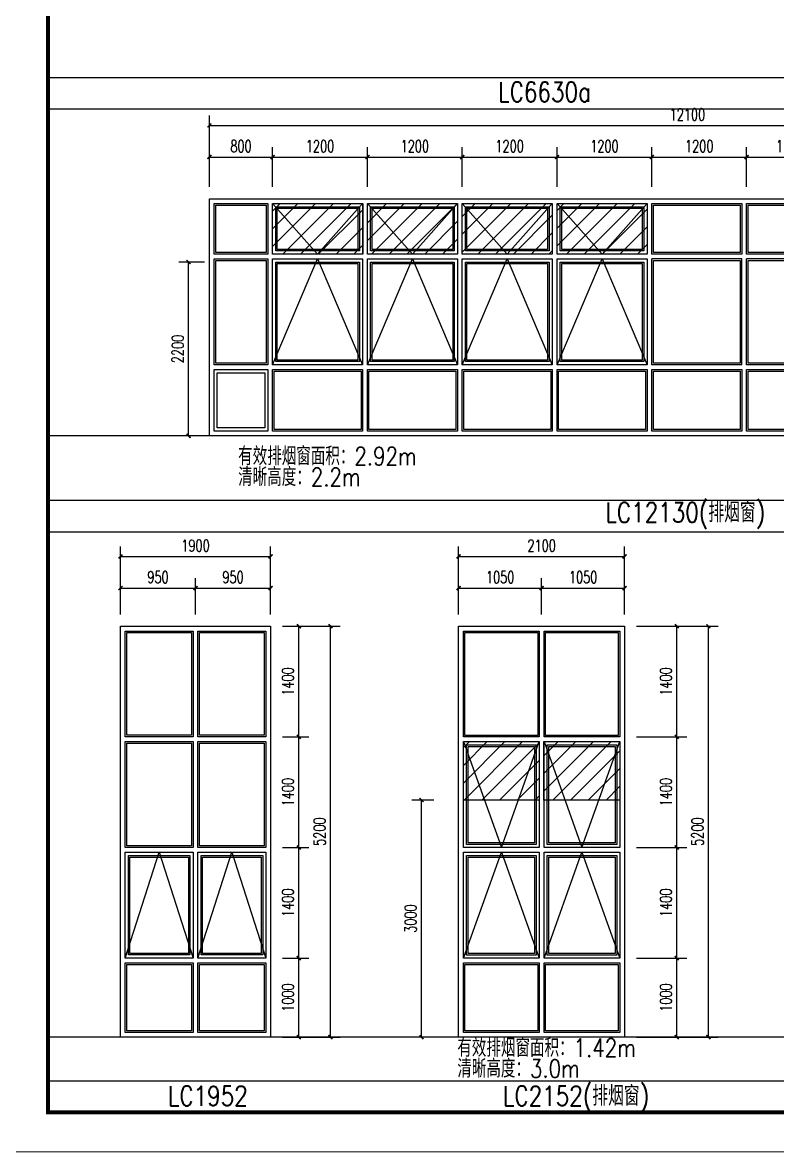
# Model space of a CAD drawing. Extents: x 1738711 to 2346805, y 1189731 to 2516152.
# Drawn here: x 1940811 to 1950365, y 1283464 to 1297762 of the extents above; entities that cross this region are included whole.
import ezdxf
from ezdxf.enums import TextEntityAlignment as Align

# ---------------------------------------------------------------- set-up
doc = ezdxf.new("R2010")
doc.units = 0
doc.header["$LTSCALE"] = 1000
doc.header["$MEASUREMENT"] = 0
doc.linetypes.add('复件 140224通州运河二期售楼部条件图_t3$0$X-ME SHAFT SH$0$X-B2$0$WATER_LINE', pattern=[0])
for name, color, linetype in [('DOTE', 1, 'Continuous'), ('PUB_DIM', 3, 'Continuous'), ('PUB_TEXT', 7, 'Continuous'), ('TK', 4, 'Continuous'), ('WINDOW', 144, 'Continuous'), ('看线', 8, 'Continuous')]:
    doc.layers.add(name, color=color, linetype=linetype)
doc.styles.add('_TCH_DIM_T3', font='SIMPLEX', dxfattribs={"width": 0.705882, "bigfont": 'GBCBIG'})
doc.styles.add('HZ', font='rs', dxfattribs={"bigfont": 'hztxt'})
doc.styles.add('宋体', font='SIMSUN.TTF', dxfattribs={"width": 0.75})
doc.dimstyles.new('_TCH_ARCH&&50', dxfattribs={"dimtxt": 148.75, "dimasz": 50, "dimexe": 125, "dimexo": 150, "dimgap": 63.125, "dimtad": 1, "dimdec": 0, "dimzin": 0, "dimdsep": 46, "dimtxsty": '_TCH_DIM_T3', "dimblk": 'ARCHTICK', "dimcen": 0.09, "dimclrt": 7, "dimazin": 2, "dimtfac": 1, "dimtdec": 0, "dimtix": 1, "dimtmove": 2, "dimatfit": 3, "dimfxl": 50, "dimtolj": 1, "dimtzin": 0, "dimarcsym": 0})
pattern_1 = [(45, (0, 0), (-112.253202, 112.253202), [])]

# ---------------------------------------------------------------- blocks, each defined once
blk = doc.blocks.new('jhrteashjrethareh')
at = {"layer": '看线'}
h = blk.add_hatch(dxfattribs=at)
h.set_pattern_fill('ANSI32', color=256, scale=50, angle=135, style=0)
h.set_pattern_definition([(180, (0, 0), (-1e-14, -238.125), []), (180, (-79.38, 79.38), (-1e-14, -238.125), [])])
h.paths.add_polyline_path([(1953852, 1279053), (1952712, 1279053), (1952712, 1279693), (1953852, 1279693)])
at = {"layer": 'WINDOW', "linetype": '复件 140224通州运河二期售楼部条件图_t3$0$X-ME SHAFT SH$0$X-B2$0$WATER_LINE'}
for p, q in [((1947412, 1277653), (1947412, 1278993)), ((1948552, 1278993), (1947412, 1278993)), ((1948552, 1277653), (1948552, 1278993)), ((1949652, 1278993), (1948612, 1278993)), ((1948612, 1277653), (1948612, 1278993)), ((1949652, 1278993), (1949652, 1277653)), ((1951152, 1278993), (1949712, 1278993)), ((1949712, 1278993), (1949712, 1277653)), ((1951152, 1278993), (1951152, 1277653)), ((1952652, 1278993), (1951212, 1278993)), ((1951212, 1278993), (1951212, 1277653)), ((1952652, 1278993), (1952652, 1277653)), ((1948552, 1277653), (1947412, 1277653)), ((1949652, 1277653), (1948612, 1277653)), ((1951152, 1277653), (1949712, 1277653)), ((1952652, 1277653), (1951212, 1277653))]:
    blk.add_line(p, q, dxfattribs=at)
at = {"layer": 'WINDOW', "color": 4, "linetype": '复件 140224通州运河二期售楼部条件图_t3$0$X-ME SHAFT SH$0$X-B2$0$WATER_LINE'}
blk.add_lwpolyline([(1953912, 1276753), (1941812, 1276753), (1941812, 1279753), (1953912, 1279753)], close=True, dxfattribs=at)
at = {"layer": 'WINDOW', "linetype": '复件 140224通州运河二期售楼部条件图_t3$0$X-ME SHAFT SH$0$X-B2$0$WATER_LINE'}
for points in [[(1941872, 1279053), (1941872, 1279693), (1942552, 1279693), (1942552, 1279053), (1941872, 1279053)], [(1942612, 1279053), (1942612, 1279693), (1943752, 1279693), (1943752, 1279053), (1942612, 1279053)], [(1943812, 1279053), (1943812, 1279693), (1944952, 1279693), (1944952, 1279053), (1943812, 1279053)], [(1945012, 1279053), (1945012, 1279693), (1946152, 1279693), (1946152, 1279053), (1945012, 1279053)], [(1946212, 1279053), (1946212, 1279693), (1947352, 1279693), (1947352, 1279053), (1946212, 1279053)], [(1948552, 1279693), (1948552, 1279053), (1947412, 1279053), (1947412, 1279693), (1948552, 1279693)], [(1949652, 1279693), (1949652, 1279053), (1948612, 1279053), (1948612, 1279693), (1949652, 1279693)], [(1951152, 1279693), (1951152, 1279053), (1949712, 1279053), (1949712, 1279693), (1951152, 1279693)], [(1952652, 1279693), (1952652, 1279053), (1951212, 1279053), (1951212, 1279693), (1952652, 1279693)], [(1953852, 1279053), (1952712, 1279053), (1952712, 1279693), (1953852, 1279693), (1953852, 1279053)], [(1941872, 1277653), (1941872, 1278993), (1942552, 1278993), (1942552, 1277653), (1941872, 1277653)], [(1942612, 1277653), (1942612, 1278993), (1943752, 1278993), (1943752, 1277653), (1942612, 1277653)], [(1943812, 1277653), (1943812, 1278993), (1944952, 1278993), (1944952, 1277653), (1943812, 1277653)], [(1945012, 1277653), (1945012, 1278993), (1946152, 1278993), (1946152, 1277653), (1945012, 1277653)], [(1946212, 1277653), (1946212, 1278993), (1947352, 1278993), (1947352, 1277653), (1946212, 1277653)], [(1953852, 1278993), (1953852, 1277653), (1952712, 1277653), (1952712, 1278993), (1953852, 1278993)], [(1942552, 1276813), (1941872, 1276813), (1941872, 1277593), (1942552, 1277593), (1942552, 1276813)], [(1943752, 1276813), (1942612, 1276813), (1942612, 1277593), (1943752, 1277593), (1943752, 1276813)], [(1944952, 1276813), (1943812, 1276813), (1943812, 1277593), (1944952, 1277593), (1944952, 1276813)], [(1946152, 1276813), (1945012, 1276813), (1945012, 1277593), (1946152, 1277593), (1946152, 1276813)], [(1947352, 1276813), (1946212, 1276813), (1946212, 1277593), (1947352, 1277593), (1947352, 1276813)], [(1948552, 1276813), (1947412, 1276813), (1947412, 1277593), (1948552, 1277593), (1948552, 1276813)], [(1949652, 1276813), (1948612, 1276813), (1948612, 1277593), (1949652, 1277593), (1949652, 1276813)], [(1951152, 1276813), (1949712, 1276813), (1949712, 1277593), (1951152, 1277593), (1951152, 1276813)], [(1952652, 1276813), (1951212, 1276813), (1951212, 1277593), (1952652, 1277593), (1952652, 1276813)], [(1952712, 1277593), (1953852, 1277593), (1953852, 1276813), (1952712, 1276813), (1952712, 1277593)]]:
    blk.add_lwpolyline(points, dxfattribs=at)
for points in [[(1941892, 1279073), (1941892, 1279673), (1942532, 1279673), (1942532, 1279073)], [(1942652, 1279093), (1942652, 1279653), (1943712, 1279653), (1943712, 1279093)], [(1942672, 1279113), (1942672, 1279633), (1943692, 1279633), (1943692, 1279113)], [(1943852, 1279093), (1943852, 1279653), (1944912, 1279653), (1944912, 1279093)], [(1943872, 1279113), (1943872, 1279633), (1944892, 1279633), (1944892, 1279113)], [(1945052, 1279093), (1945052, 1279653), (1946112, 1279653), (1946112, 1279093)], [(1945072, 1279113), (1945072, 1279633), (1946092, 1279633), (1946092, 1279113)], [(1946252, 1279093), (1946252, 1279653), (1947312, 1279653), (1947312, 1279093)], [(1946272, 1279113), (1946272, 1279633), (1947292, 1279633), (1947292, 1279113)], [(1947432, 1279673), (1948532, 1279673), (1948532, 1279073), (1947432, 1279073)], [(1949632, 1279673), (1949632, 1279073), (1948632, 1279073), (1948632, 1279673)], [(1951132, 1279673), (1951132, 1279073), (1949732, 1279073), (1949732, 1279673)], [(1952632, 1279673), (1952632, 1279073), (1951232, 1279073), (1951232, 1279673)], [(1941892, 1277673), (1941892, 1278973), (1942532, 1278973), (1942532, 1277673)], [(1942652, 1277693), (1942652, 1278953), (1943712, 1278953), (1943712, 1277693)], [(1942672, 1277713), (1942672, 1278933), (1943692, 1278933), (1943692, 1277713)], [(1943852, 1277693), (1943852, 1278953), (1944912, 1278953), (1944912, 1277693)], [(1943872, 1277713), (1943872, 1278933), (1944892, 1278933), (1944892, 1277713)], [(1945052, 1277693), (1945052, 1278953), (1946112, 1278953), (1946112, 1277693)], [(1945072, 1277713), (1945072, 1278933), (1946092, 1278933), (1946092, 1277713)], [(1946252, 1277693), (1946252, 1278953), (1947312, 1278953), (1947312, 1277693)], [(1946272, 1277713), (1946272, 1278933), (1947292, 1278933), (1947292, 1277713)], [(1947432, 1278973), (1948532, 1278973), (1948532, 1277673), (1947432, 1277673)], [(1948632, 1278973), (1949632, 1278973), (1949632, 1277673), (1948632, 1277673)], [(1949732, 1278973), (1951132, 1278973), (1951132, 1277673), (1949732, 1277673)], [(1951232, 1278973), (1952632, 1278973), (1952632, 1277673), (1951232, 1277673)], [(1953812, 1278953), (1953812, 1277693), (1952752, 1277693), (1952752, 1278953)], [(1953792, 1278933), (1953792, 1277713), (1952772, 1277713), (1952772, 1278933)], [(1942512, 1276853), (1941912, 1276853), (1941912, 1277553), (1942512, 1277553)], [(1943732, 1276833), (1942632, 1276833), (1942632, 1277573), (1943732, 1277573)], [(1944932, 1276833), (1943832, 1276833), (1943832, 1277573), (1944932, 1277573)], [(1946132, 1276833), (1945032, 1276833), (1945032, 1277573), (1946132, 1277573)], [(1947332, 1276833), (1946232, 1276833), (1946232, 1277573), (1947332, 1277573)], [(1948532, 1276833), (1947432, 1276833), (1947432, 1277573), (1948532, 1277573)], [(1949632, 1276833), (1948632, 1276833), (1948632, 1277573), (1949632, 1277573)], [(1951132, 1276833), (1949732, 1276833), (1949732, 1277573), (1951132, 1277573)], [(1952632, 1276833), (1951232, 1276833), (1951232, 1277573), (1952632, 1277573)], [(1952732, 1277573), (1953832, 1277573), (1953832, 1276833), (1952732, 1276833)]]:
    blk.add_lwpolyline(points, close=True, dxfattribs=at)
at = {"layer": '看线'}
for points in [[(1942612, 1279693), (1943182, 1279053), (1943752, 1279693)], [(1943812, 1279693), (1944382, 1279053), (1944952, 1279693)], [(1945012, 1279693), (1945582, 1279053), (1946152, 1279693)], [(1946212, 1279693), (1946782, 1279053), (1947352, 1279693)], [(1942612, 1277653), (1943182, 1278993), (1943752, 1277653)], [(1943812, 1277653), (1944382, 1278993), (1944952, 1277653)], [(1945012, 1277653), (1945582, 1278993), (1946152, 1277653)], [(1946212, 1277653), (1946782, 1278993), (1947352, 1277653)], [(1952712, 1277653), (1953282, 1278993), (1953852, 1277653)]]:
    blk.add_lwpolyline(points, dxfattribs=at)
blk = doc.blocks.new('jrthjtrehre')
at = {"layer": 'WINDOW', "color": 4, "linetype": '复件 140224通州运河二期售楼部条件图_t3$0$X-ME SHAFT SH$0$X-B2$0$WATER_LINE'}
blk.add_lwpolyline([(1942050, 1282288), (1943950, 1282288), (1943950, 1277088), (1942050, 1277088)], close=True, dxfattribs=at)
at = {"layer": 'WINDOW', "linetype": '复件 140224通州运河二期售楼部条件图_t3$0$X-ME SHAFT SH$0$X-B2$0$WATER_LINE'}
for points in [[(1942970, 1282228), (1942970, 1280888), (1942110, 1280888), (1942110, 1282228), (1942970, 1282228)], [(1943030, 1282228), (1943890, 1282228), (1943890, 1280888), (1943030, 1280888), (1943030, 1282228)], [(1942110, 1279488), (1942110, 1280828), (1942970, 1280828), (1942970, 1279488), (1942110, 1279488)], [(1943890, 1280828), (1943890, 1279488), (1943030, 1279488), (1943030, 1280828), (1943890, 1280828)], [(1942110, 1278088), (1942110, 1279428), (1942970, 1279428), (1942970, 1278088), (1942110, 1278088)], [(1943890, 1279428), (1943890, 1278088), (1943030, 1278088), (1943030, 1279428), (1943890, 1279428)], [(1942970, 1277148), (1942110, 1277148), (1942110, 1278028), (1942970, 1278028), (1942970, 1277148)], [(1943890, 1278028), (1943890, 1277148), (1943030, 1277148), (1943030, 1278028), (1943890, 1278028)]]:
    blk.add_lwpolyline(points, dxfattribs=at)
for points in [[(1942950, 1282208), (1942950, 1280908), (1942130, 1280908), (1942130, 1282208)], [(1943050, 1282208), (1943870, 1282208), (1943870, 1280908), (1943050, 1280908)], [(1942130, 1279508), (1942130, 1280808), (1942950, 1280808), (1942950, 1279508)], [(1943870, 1280808), (1943870, 1279508), (1943050, 1279508), (1943050, 1280808)], [(1942150, 1278128), (1942150, 1279388), (1942930, 1279388), (1942930, 1278128)], [(1942170, 1278148), (1942170, 1279368), (1942910, 1279368), (1942910, 1278148)], [(1943850, 1279388), (1943850, 1278128), (1943070, 1278128), (1943070, 1279388)], [(1943830, 1279368), (1943830, 1278148), (1943090, 1278148), (1943090, 1279368)], [(1942950, 1277168), (1942130, 1277168), (1942130, 1278008), (1942950, 1278008)], [(1943870, 1278008), (1943870, 1277168), (1943050, 1277168), (1943050, 1278008)]]:
    blk.add_lwpolyline(points, close=True, dxfattribs=at)
at = {"layer": '看线'}
for points in [[(1942110, 1278088), (1942540, 1279428), (1942970, 1278088)], [(1943030, 1278088), (1943460, 1279428), (1943890, 1278088)]]:
    blk.add_lwpolyline(points, dxfattribs=at)
blk = doc.blocks.new('jrsthjrthjtrhtrh')
at = {"layer": 'WINDOW', "color": 4, "linetype": '复件 140224通州运河二期售楼部条件图_t3$0$X-ME SHAFT SH$0$X-B2$0$WATER_LINE'}
blk.add_lwpolyline([(1946330, 1282829), (1948431, 1282829), (1948431, 1277629), (1946330, 1277629)], close=True, dxfattribs=at)
at = {"layer": 'WINDOW', "linetype": '复件 140224通州运河二期售楼部条件图_t3$0$X-ME SHAFT SH$0$X-B2$0$WATER_LINE'}
for points in [[(1947351, 1282769), (1947351, 1281429), (1946390, 1281429), (1946390, 1282769), (1947351, 1282769)], [(1947411, 1282769), (1948371, 1282769), (1948371, 1281429), (1947411, 1281429), (1947411, 1282769)], [(1946390, 1280029), (1946390, 1281369), (1947351, 1281369), (1947351, 1280029), (1946390, 1280029)], [(1948371, 1281369), (1948371, 1280029), (1947411, 1280029), (1947411, 1281369), (1948371, 1281369)], [(1946390, 1278629), (1946390, 1279969), (1947351, 1279969), (1947351, 1278629), (1946390, 1278629)], [(1948371, 1279969), (1948371, 1278629), (1947411, 1278629), (1947411, 1279969), (1948371, 1279969)], [(1947351, 1277689), (1946390, 1277689), (1946390, 1278569), (1947351, 1278569), (1947351, 1277689)], [(1948371, 1278569), (1948371, 1277689), (1947411, 1277689), (1947411, 1278569), (1948371, 1278569)]]:
    blk.add_lwpolyline(points, dxfattribs=at)
for points in [[(1947331, 1282749), (1947331, 1281449), (1946410, 1281449), (1946410, 1282749)], [(1947431, 1282749), (1948351, 1282749), (1948351, 1281449), (1947431, 1281449)], [(1946430, 1280069), (1946430, 1281329), (1947311, 1281329), (1947311, 1280069)], [(1946450, 1280089), (1946450, 1281309), (1947291, 1281309), (1947291, 1280089)], [(1948331, 1281329), (1948331, 1280069), (1947451, 1280069), (1947451, 1281329)], [(1948311, 1281309), (1948311, 1280089), (1947471, 1280089), (1947471, 1281309)], [(1946430, 1278669), (1946430, 1279929), (1947311, 1279929), (1947311, 1278669)], [(1946450, 1278689), (1946450, 1279909), (1947291, 1279909), (1947291, 1278689)], [(1948331, 1279929), (1948331, 1278669), (1947451, 1278669), (1947451, 1279929)], [(1948311, 1279909), (1948311, 1278689), (1947471, 1278689), (1947471, 1279909)], [(1947331, 1277709), (1946410, 1277709), (1946410, 1278549), (1947331, 1278549)], [(1948351, 1278549), (1948351, 1277709), (1947431, 1277709), (1947431, 1278549)]]:
    blk.add_lwpolyline(points, close=True, dxfattribs=at)
at = {"layer": '看线'}
for points in [[(1946390, 1281369), (1946871, 1280029), (1947351, 1281369)], [(1947411, 1281369), (1947891, 1280029), (1948371, 1281369)], [(1946390, 1278629), (1946871, 1279969), (1947351, 1278629)], [(1947411, 1278629), (1947891, 1279969), (1948371, 1278629)]]:
    blk.add_lwpolyline(points, dxfattribs=at)
blk = doc.blocks.new('hjashrtahreahe')
at = {"layer": 'TK', "color": 7, "const_width": 25}
blk.add_lwpolyline([(0, 59400), (84100, 59400), (84100, 0), (0, 0)], close=True, dxfattribs=at)
at = {"layer": 'TK', "color": 3, "const_width": 100}
blk.add_lwpolyline([(2500, 1000), (2500, 58400), (83100, 58400), (83100, 1000)], close=True, dxfattribs=at)
at = {"layer": 'TK', "style": '宋体', "width": 0.75}
for tag, height, p in [('项目负责人', 350, (6003, 57089)), ('专业负责人', 350, (6003, 56224)), ('设计人', 350, (6003, 55419)), ('版号1', 250, (77304, 22193)), ('时间1', 250, (82405, 22193)), ('版号2', 250, (77304, 21593)), ('时间2', 250, (82405, 21593)), ('版号3', 250, (77304, 20993)), ('时间3', 250, (82405, 20993)), ('建筑会签', 0.0001, (78978, 2403)), ('电气会签', 0.0001, (82128, 2403)), ('结构会签', 0.0001, (78978, 1803)), ('暖通会签', 0.0001, (82128, 1803)), ('给排水会签', 0.0001, (78978, 1250)), ('智能化会签', 0.0001, (82128, 1250))]:
    blk.add_attdef(tag, text='', height=height, dxfattribs=at).set_placement(p, align=Align.CENTER)
for tag, p in [('合作设计单位', (80816, 48986)), ('版号说明1', (79854, 22318)), ('版号说明2', (79854, 21718)), ('版号说明3', (79854, 21118)), ('浙江绿储科技有限公司', (80545, 16036)), ('百兆瓦级集中式熔盐储能关键', (80545, 14953)), ('设备研发及制造基地项目', (80545, 14603)), ('1#研发楼', (80545, 13636)), ('图名', (80545, 12436)), ('工程编号', (78978, 11461)), ('子项编号', (82128, 11461)), ('建筑', (78978, 10711)), ('图号', (82128, 10711)), ('施工图', (78978, 9961)), ('2023.03', (82128, 9961)), ('审定', (79353, 8461)), ('审核', (79353, 7711)), ('工程负责', (79353, 6961)), ('专业负责', (79353, 6211)), ('设计', (79353, 5461)), ('制图', (79353, 4711)), ('校对', (79353, 3961))]:
    blk.add_attdef(tag, text='', height=250, dxfattribs=at).set_placement(p, align=Align.MIDDLE_CENTER)
blk = doc.blocks.new('_ArchTick')
at = {"color": 0, "linetype": 'ByBlock', "const_width": 0.4}
blk.add_lwpolyline([(-0.5, -0.5), (0.5, 0.5)], dxfattribs=at)
blk = doc.blocks.new('*D226')
at = {"layer": 'Defpoints', "color": 0, "transparency": 16777216}
for p in [(1942912, 1294732), (1943265, 1294732), (1943265, 1292532)]:
    blk.add_point(p, dxfattribs=at)
at = {"layer": 'PUB_DIM', "color": 0, "lineweight": -2, "transparency": 16777216}
for p, q in [((1943115, 1294732), (1942787, 1294732)), ((1942912, 1292532), (1942912, 1294732)), ((1943115, 1292532), (1942787, 1292532))]:
    blk.add_line(p, q, dxfattribs=at)
at = {"layer": 'PUB_DIM', "color": 0, "lineweight": -2, "transparency": 16777216, "xscale": 50, "yscale": 50, "zscale": 50}
for p, rotation in [((1942912, 1294732), 90), ((1942912, 1292532), 270)]:
    blk.add_blockref('_ArchTick', p, dxfattribs=dict(at, rotation=rotation))
at = {"layer": 'PUB_DIM', "color": 7, "transparency": 16777216, "insert": (1942775, 1293632), "char_height": 148.8, "attachment_point": 5, "rotation": 90, "style": '_TCH_DIM_T3'}
blk.add_mtext('\\A1;2200', dxfattribs=at)
blk = doc.blocks.new('*D242')
at = {"layer": 'Defpoints', "color": 0, "transparency": 16777216}
for p in [(1945861, 1287923), (1946166, 1287923), (1946166, 1284923)]:
    blk.add_point(p, dxfattribs=at)
at = {"layer": 'PUB_DIM', "color": 0, "lineweight": -2, "transparency": 16777216}
for p, q in [((1946016, 1287923), (1945736, 1287923)), ((1945861, 1284923), (1945861, 1287923)), ((1946016, 1284923), (1945736, 1284923))]:
    blk.add_line(p, q, dxfattribs=at)
at = {"layer": 'PUB_DIM', "color": 0, "lineweight": -2, "transparency": 16777216, "xscale": 50, "yscale": 50, "zscale": 50}
for p, rotation in [((1945861, 1287923), 90), ((1945861, 1284923), 270)]:
    blk.add_blockref('_ArchTick', p, dxfattribs=dict(at, rotation=rotation))
at = {"layer": 'PUB_DIM', "color": 7, "transparency": 16777216, "insert": (1945723, 1286423), "char_height": 148.8, "attachment_point": 5, "rotation": 90, "style": '_TCH_DIM_T3'}
blk.add_mtext('\\A1;3000', dxfattribs=at)
blk = doc.blocks.new('*D784')
at = {"layer": 'Defpoints', "color": 0, "transparency": 16777216}
for p in [(1955276, 1296461), (1943176, 1295932), (1955276, 1295932)]:
    blk.add_point(p, dxfattribs=at)
at = {"layer": 'PUB_DIM', "color": 0, "lineweight": -2, "transparency": 16777216}
for p, q in [((1943176, 1296082), (1943176, 1296586)), ((1943176, 1296461), (1955276, 1296461)), ((1955276, 1296082), (1955276, 1296586))]:
    blk.add_line(p, q, dxfattribs=at)
at = {"layer": 'PUB_DIM', "color": 0, "lineweight": -2, "transparency": 16777216, "xscale": 50, "yscale": 50, "zscale": 50, "rotation": 180}
blk.add_blockref('_ArchTick', (1943176, 1296461), dxfattribs=at)
at = {"layer": 'PUB_DIM', "color": 0, "lineweight": -2, "transparency": 16777216, "xscale": 50, "yscale": 50, "zscale": 50}
blk.add_blockref('_ArchTick', (1955276, 1296461), dxfattribs=at)
at = {"layer": 'PUB_DIM', "color": 7, "transparency": 16777216, "insert": (1949226, 1296599), "char_height": 148.8, "attachment_point": 5, "style": '_TCH_DIM_T3'}
blk.add_mtext('\\A1;12100', dxfattribs=at)
blk = doc.blocks.new('*D785')
at = {"layer": 'Defpoints', "color": 0, "transparency": 16777216}
for p in [(1943976, 1296061), (1943176, 1295532), (1943976, 1295532)]:
    blk.add_point(p, dxfattribs=at)
at = {"layer": 'PUB_DIM', "color": 0, "lineweight": -2, "transparency": 16777216}
for p, q in [((1943176, 1295682), (1943176, 1296186)), ((1943976, 1295682), (1943976, 1296186)), ((1943176, 1296061), (1943976, 1296061))]:
    blk.add_line(p, q, dxfattribs=at)
at = {"layer": 'PUB_DIM', "color": 0, "lineweight": -2, "transparency": 16777216, "xscale": 50, "yscale": 50, "zscale": 50, "rotation": 180}
blk.add_blockref('_ArchTick', (1943176, 1296061), dxfattribs=at)
at = {"layer": 'PUB_DIM', "color": 0, "lineweight": -2, "transparency": 16777216, "xscale": 50, "yscale": 50, "zscale": 50}
blk.add_blockref('_ArchTick', (1943976, 1296061), dxfattribs=at)
at = {"layer": 'PUB_DIM', "color": 7, "transparency": 16777216, "insert": (1943576, 1296199), "char_height": 148.8, "attachment_point": 5, "style": '_TCH_DIM_T3'}
blk.add_mtext('\\A1;800', dxfattribs=at)
blk = doc.blocks.new('*D786')
at = {"layer": 'Defpoints', "color": 0, "transparency": 16777216}
for p in [(1945176, 1296061), (1943976, 1295532), (1945176, 1295532)]:
    blk.add_point(p, dxfattribs=at)
at = {"layer": 'PUB_DIM', "color": 0, "lineweight": -2, "transparency": 16777216}
for p, q in [((1943976, 1295682), (1943976, 1296186)), ((1945176, 1295682), (1945176, 1296186)), ((1943976, 1296061), (1945176, 1296061))]:
    blk.add_line(p, q, dxfattribs=at)
at = {"layer": 'PUB_DIM', "color": 0, "lineweight": -2, "transparency": 16777216, "xscale": 50, "yscale": 50, "zscale": 50, "rotation": 180}
blk.add_blockref('_ArchTick', (1943976, 1296061), dxfattribs=at)
at = {"layer": 'PUB_DIM', "color": 0, "lineweight": -2, "transparency": 16777216, "xscale": 50, "yscale": 50, "zscale": 50}
blk.add_blockref('_ArchTick', (1945176, 1296061), dxfattribs=at)
at = {"layer": 'PUB_DIM', "color": 7, "transparency": 16777216, "insert": (1944576, 1296199), "char_height": 148.8, "attachment_point": 5, "style": '_TCH_DIM_T3'}
blk.add_mtext('\\A1;1200', dxfattribs=at)
blk = doc.blocks.new('*D787')
at = {"layer": 'Defpoints', "color": 0, "transparency": 16777216}
for p in [(1946376, 1296061), (1945176, 1295532), (1946376, 1295532)]:
    blk.add_point(p, dxfattribs=at)
at = {"layer": 'PUB_DIM', "color": 0, "lineweight": -2, "transparency": 16777216}
for p, q in [((1945176, 1295682), (1945176, 1296186)), ((1946376, 1295682), (1946376, 1296186)), ((1945176, 1296061), (1946376, 1296061))]:
    blk.add_line(p, q, dxfattribs=at)
at = {"layer": 'PUB_DIM', "color": 0, "lineweight": -2, "transparency": 16777216, "xscale": 50, "yscale": 50, "zscale": 50, "rotation": 180}
blk.add_blockref('_ArchTick', (1945176, 1296061), dxfattribs=at)
at = {"layer": 'PUB_DIM', "color": 0, "lineweight": -2, "transparency": 16777216, "xscale": 50, "yscale": 50, "zscale": 50}
blk.add_blockref('_ArchTick', (1946376, 1296061), dxfattribs=at)
at = {"layer": 'PUB_DIM', "color": 7, "transparency": 16777216, "insert": (1945776, 1296199), "char_height": 148.8, "attachment_point": 5, "style": '_TCH_DIM_T3'}
blk.add_mtext('\\A1;1200', dxfattribs=at)
blk = doc.blocks.new('*D788')
at = {"layer": 'Defpoints', "color": 0, "transparency": 16777216}
for p in [(1947576, 1296061), (1946376, 1295532), (1947576, 1295532)]:
    blk.add_point(p, dxfattribs=at)
at = {"layer": 'PUB_DIM', "color": 0, "lineweight": -2, "transparency": 16777216}
for p, q in [((1946376, 1295682), (1946376, 1296186)), ((1947576, 1295682), (1947576, 1296186)), ((1946376, 1296061), (1947576, 1296061))]:
    blk.add_line(p, q, dxfattribs=at)
at = {"layer": 'PUB_DIM', "color": 0, "lineweight": -2, "transparency": 16777216, "xscale": 50, "yscale": 50, "zscale": 50, "rotation": 180}
blk.add_blockref('_ArchTick', (1946376, 1296061), dxfattribs=at)
at = {"layer": 'PUB_DIM', "color": 0, "lineweight": -2, "transparency": 16777216, "xscale": 50, "yscale": 50, "zscale": 50}
blk.add_blockref('_ArchTick', (1947576, 1296061), dxfattribs=at)
at = {"layer": 'PUB_DIM', "color": 7, "transparency": 16777216, "insert": (1946976, 1296199), "char_height": 148.8, "attachment_point": 5, "style": '_TCH_DIM_T3'}
blk.add_mtext('\\A1;1200', dxfattribs=at)
blk = doc.blocks.new('*D789')
at = {"layer": 'Defpoints', "color": 0, "transparency": 16777216}
for p in [(1948776, 1296061), (1947576, 1295532), (1948776, 1295532)]:
    blk.add_point(p, dxfattribs=at)
at = {"layer": 'PUB_DIM', "color": 0, "lineweight": -2, "transparency": 16777216}
for p, q in [((1947576, 1295682), (1947576, 1296186)), ((1948776, 1295682), (1948776, 1296186)), ((1947576, 1296061), (1948776, 1296061))]:
    blk.add_line(p, q, dxfattribs=at)
at = {"layer": 'PUB_DIM', "color": 0, "lineweight": -2, "transparency": 16777216, "xscale": 50, "yscale": 50, "zscale": 50, "rotation": 180}
blk.add_blockref('_ArchTick', (1947576, 1296061), dxfattribs=at)
at = {"layer": 'PUB_DIM', "color": 0, "lineweight": -2, "transparency": 16777216, "xscale": 50, "yscale": 50, "zscale": 50}
blk.add_blockref('_ArchTick', (1948776, 1296061), dxfattribs=at)
at = {"layer": 'PUB_DIM', "color": 7, "transparency": 16777216, "insert": (1948176, 1296199), "char_height": 148.8, "attachment_point": 5, "style": '_TCH_DIM_T3'}
blk.add_mtext('\\A1;1200', dxfattribs=at)
blk = doc.blocks.new('*D790')
at = {"layer": 'Defpoints', "color": 0, "transparency": 16777216}
for p in [(1949976, 1296061), (1948776, 1295532), (1949976, 1295532)]:
    blk.add_point(p, dxfattribs=at)
at = {"layer": 'PUB_DIM', "color": 0, "lineweight": -2, "transparency": 16777216}
for p, q in [((1948776, 1295682), (1948776, 1296186)), ((1949976, 1295682), (1949976, 1296186)), ((1948776, 1296061), (1949976, 1296061))]:
    blk.add_line(p, q, dxfattribs=at)
at = {"layer": 'PUB_DIM', "color": 0, "lineweight": -2, "transparency": 16777216, "xscale": 50, "yscale": 50, "zscale": 50, "rotation": 180}
blk.add_blockref('_ArchTick', (1948776, 1296061), dxfattribs=at)
at = {"layer": 'PUB_DIM', "color": 0, "lineweight": -2, "transparency": 16777216, "xscale": 50, "yscale": 50, "zscale": 50}
blk.add_blockref('_ArchTick', (1949976, 1296061), dxfattribs=at)
at = {"layer": 'PUB_DIM', "color": 7, "transparency": 16777216, "insert": (1949376, 1296199), "char_height": 148.8, "attachment_point": 5, "style": '_TCH_DIM_T3'}
blk.add_mtext('\\A1;1200', dxfattribs=at)
blk = doc.blocks.new('*D791')
at = {"layer": 'Defpoints', "color": 0, "transparency": 16777216}
for p in [(1951076, 1296061), (1949976, 1295532), (1951076, 1295532)]:
    blk.add_point(p, dxfattribs=at)
at = {"layer": 'PUB_DIM', "color": 0, "lineweight": -2, "transparency": 16777216}
for p, q in [((1949976, 1295682), (1949976, 1296186)), ((1951076, 1295682), (1951076, 1296186)), ((1949976, 1296061), (1951076, 1296061))]:
    blk.add_line(p, q, dxfattribs=at)
at = {"layer": 'PUB_DIM', "color": 0, "lineweight": -2, "transparency": 16777216, "xscale": 50, "yscale": 50, "zscale": 50, "rotation": 180}
blk.add_blockref('_ArchTick', (1949976, 1296061), dxfattribs=at)
at = {"layer": 'PUB_DIM', "color": 0, "lineweight": -2, "transparency": 16777216, "xscale": 50, "yscale": 50, "zscale": 50}
blk.add_blockref('_ArchTick', (1951076, 1296061), dxfattribs=at)
at = {"layer": 'PUB_DIM', "color": 7, "transparency": 16777216, "insert": (1950526, 1296199), "char_height": 148.8, "attachment_point": 5, "style": '_TCH_DIM_T3'}
blk.add_mtext('\\A1;1100', dxfattribs=at)
blk = doc.blocks.new('*D971')
at = {"layer": 'Defpoints', "color": 0, "transparency": 16777216}
for p in [(1948431, 1291006), (1946330, 1290523), (1948431, 1290523)]:
    blk.add_point(p, dxfattribs=at)
at = {"layer": 'PUB_DIM', "color": 0, "lineweight": -2, "transparency": 16777216}
for p, q in [((1946330, 1290673), (1946330, 1291131)), ((1948431, 1290673), (1948431, 1291131)), ((1946330, 1291006), (1948431, 1291006))]:
    blk.add_line(p, q, dxfattribs=at)
at = {"layer": 'PUB_DIM', "color": 0, "lineweight": -2, "transparency": 16777216, "xscale": 50, "yscale": 50, "zscale": 50, "rotation": 180}
blk.add_blockref('_ArchTick', (1946330, 1291006), dxfattribs=at)
at = {"layer": 'PUB_DIM', "color": 0, "lineweight": -2, "transparency": 16777216, "xscale": 50, "yscale": 50, "zscale": 50}
blk.add_blockref('_ArchTick', (1948431, 1291006), dxfattribs=at)
at = {"layer": 'PUB_DIM', "color": 7, "transparency": 16777216, "insert": (1947381, 1291144), "char_height": 148.8, "attachment_point": 5, "style": '_TCH_DIM_T3'}
blk.add_mtext('\\A1;2100', dxfattribs=at)
blk = doc.blocks.new('*D972')
at = {"layer": 'Defpoints', "color": 0, "transparency": 16777216}
for p in [(1947381, 1290606), (1946330, 1290123), (1947381, 1290123)]:
    blk.add_point(p, dxfattribs=at)
at = {"layer": 'PUB_DIM', "color": 0, "lineweight": -2, "transparency": 16777216}
for p, q in [((1946330, 1290273), (1946330, 1290731)), ((1947381, 1290273), (1947381, 1290731)), ((1946330, 1290606), (1947381, 1290606))]:
    blk.add_line(p, q, dxfattribs=at)
at = {"layer": 'PUB_DIM', "color": 0, "lineweight": -2, "transparency": 16777216, "xscale": 50, "yscale": 50, "zscale": 50, "rotation": 180}
blk.add_blockref('_ArchTick', (1946330, 1290606), dxfattribs=at)
at = {"layer": 'PUB_DIM', "color": 0, "lineweight": -2, "transparency": 16777216, "xscale": 50, "yscale": 50, "zscale": 50}
blk.add_blockref('_ArchTick', (1947381, 1290606), dxfattribs=at)
at = {"layer": 'PUB_DIM', "color": 7, "transparency": 16777216, "insert": (1946856, 1290744), "char_height": 148.8, "attachment_point": 5, "style": '_TCH_DIM_T3'}
blk.add_mtext('\\A1;1050', dxfattribs=at)
blk = doc.blocks.new('*D973')
at = {"layer": 'Defpoints', "color": 0, "transparency": 16777216}
for p in [(1948431, 1290606), (1947381, 1290123), (1948431, 1290123)]:
    blk.add_point(p, dxfattribs=at)
at = {"layer": 'PUB_DIM', "color": 0, "lineweight": -2, "transparency": 16777216}
for p, q in [((1947381, 1290273), (1947381, 1290731)), ((1948431, 1290273), (1948431, 1290731)), ((1947381, 1290606), (1948431, 1290606))]:
    blk.add_line(p, q, dxfattribs=at)
at = {"layer": 'PUB_DIM', "color": 0, "lineweight": -2, "transparency": 16777216, "xscale": 50, "yscale": 50, "zscale": 50, "rotation": 180}
blk.add_blockref('_ArchTick', (1947381, 1290606), dxfattribs=at)
at = {"layer": 'PUB_DIM', "color": 0, "lineweight": -2, "transparency": 16777216, "xscale": 50, "yscale": 50, "zscale": 50}
blk.add_blockref('_ArchTick', (1948431, 1290606), dxfattribs=at)
at = {"layer": 'PUB_DIM', "color": 7, "transparency": 16777216, "insert": (1947906, 1290744), "char_height": 148.8, "attachment_point": 5, "style": '_TCH_DIM_T3'}
blk.add_mtext('\\A1;1050', dxfattribs=at)
blk = doc.blocks.new('*D974')
at = {"layer": 'Defpoints', "color": 0, "transparency": 16777216}
for p in [(1948831, 1290123), (1949492, 1290123), (1948831, 1284923)]:
    blk.add_point(p, dxfattribs=at)
at = {"layer": 'PUB_DIM', "color": 0, "lineweight": -2, "transparency": 16777216}
for p, q in [((1948981, 1290123), (1949617, 1290123)), ((1949492, 1284923), (1949492, 1290123)), ((1948981, 1284923), (1949617, 1284923))]:
    blk.add_line(p, q, dxfattribs=at)
at = {"layer": 'PUB_DIM', "color": 0, "lineweight": -2, "transparency": 16777216, "xscale": 50, "yscale": 50, "zscale": 50}
for p, rotation in [((1949492, 1290123), 90), ((1949492, 1284923), 270)]:
    blk.add_blockref('_ArchTick', p, dxfattribs=dict(at, rotation=rotation))
at = {"layer": 'PUB_DIM', "color": 7, "transparency": 16777216, "insert": (1949354, 1287523), "char_height": 148.8, "attachment_point": 5, "rotation": 90, "style": '_TCH_DIM_T3'}
blk.add_mtext('\\A1;5200', dxfattribs=at)
blk = doc.blocks.new('*D975')
at = {"layer": 'Defpoints', "color": 0, "transparency": 16777216}
for p in [(1948431, 1285923), (1949092, 1285923), (1948431, 1284923)]:
    blk.add_point(p, dxfattribs=at)
at = {"layer": 'PUB_DIM', "color": 0, "lineweight": -2, "transparency": 16777216}
for p, q in [((1948581, 1285923), (1949217, 1285923)), ((1949092, 1284923), (1949092, 1285923)), ((1948581, 1284923), (1949217, 1284923))]:
    blk.add_line(p, q, dxfattribs=at)
at = {"layer": 'PUB_DIM', "color": 0, "lineweight": -2, "transparency": 16777216, "xscale": 50, "yscale": 50, "zscale": 50}
for p, rotation in [((1949092, 1285923), 90), ((1949092, 1284923), 270)]:
    blk.add_blockref('_ArchTick', p, dxfattribs=dict(at, rotation=rotation))
at = {"layer": 'PUB_DIM', "color": 7, "transparency": 16777216, "insert": (1948954, 1285423), "char_height": 148.8, "attachment_point": 5, "rotation": 90, "style": '_TCH_DIM_T3'}
blk.add_mtext('\\A1;1000', dxfattribs=at)
blk = doc.blocks.new('*D976')
at = {"layer": 'Defpoints', "color": 0, "transparency": 16777216}
for p in [(1948431, 1287323), (1949092, 1287323), (1948431, 1285923)]:
    blk.add_point(p, dxfattribs=at)
at = {"layer": 'PUB_DIM', "color": 0, "lineweight": -2, "transparency": 16777216}
for p, q in [((1948581, 1287323), (1949217, 1287323)), ((1949092, 1285923), (1949092, 1287323)), ((1948581, 1285923), (1949217, 1285923))]:
    blk.add_line(p, q, dxfattribs=at)
at = {"layer": 'PUB_DIM', "color": 0, "lineweight": -2, "transparency": 16777216, "xscale": 50, "yscale": 50, "zscale": 50}
for p, rotation in [((1949092, 1287323), 90), ((1949092, 1285923), 270)]:
    blk.add_blockref('_ArchTick', p, dxfattribs=dict(at, rotation=rotation))
at = {"layer": 'PUB_DIM', "color": 7, "transparency": 16777216, "insert": (1948954, 1286623), "char_height": 148.8, "attachment_point": 5, "rotation": 90, "style": '_TCH_DIM_T3'}
blk.add_mtext('\\A1;1400', dxfattribs=at)
blk = doc.blocks.new('*D977')
at = {"layer": 'Defpoints', "color": 0, "transparency": 16777216}
for p in [(1948431, 1288723), (1949092, 1288723), (1948431, 1287323)]:
    blk.add_point(p, dxfattribs=at)
at = {"layer": 'PUB_DIM', "color": 0, "lineweight": -2, "transparency": 16777216}
for p, q in [((1948581, 1288723), (1949217, 1288723)), ((1949092, 1287323), (1949092, 1288723)), ((1948581, 1287323), (1949217, 1287323))]:
    blk.add_line(p, q, dxfattribs=at)
at = {"layer": 'PUB_DIM', "color": 0, "lineweight": -2, "transparency": 16777216, "xscale": 50, "yscale": 50, "zscale": 50}
for p, rotation in [((1949092, 1288723), 90), ((1949092, 1287323), 270)]:
    blk.add_blockref('_ArchTick', p, dxfattribs=dict(at, rotation=rotation))
at = {"layer": 'PUB_DIM', "color": 7, "transparency": 16777216, "insert": (1948954, 1288023), "char_height": 148.8, "attachment_point": 5, "rotation": 90, "style": '_TCH_DIM_T3'}
blk.add_mtext('\\A1;1400', dxfattribs=at)
blk = doc.blocks.new('*D978')
at = {"layer": 'Defpoints', "color": 0, "transparency": 16777216}
for p in [(1948431, 1290123), (1949092, 1290123), (1948431, 1288723)]:
    blk.add_point(p, dxfattribs=at)
at = {"layer": 'PUB_DIM', "color": 0, "lineweight": -2, "transparency": 16777216}
for p, q in [((1948581, 1290123), (1949217, 1290123)), ((1949092, 1288723), (1949092, 1290123)), ((1948581, 1288723), (1949217, 1288723))]:
    blk.add_line(p, q, dxfattribs=at)
at = {"layer": 'PUB_DIM', "color": 0, "lineweight": -2, "transparency": 16777216, "xscale": 50, "yscale": 50, "zscale": 50}
for p, rotation in [((1949092, 1290123), 90), ((1949092, 1288723), 270)]:
    blk.add_blockref('_ArchTick', p, dxfattribs=dict(at, rotation=rotation))
at = {"layer": 'PUB_DIM', "color": 7, "transparency": 16777216, "insert": (1948954, 1289423), "char_height": 148.8, "attachment_point": 5, "rotation": 90, "style": '_TCH_DIM_T3'}
blk.add_mtext('\\A1;1400', dxfattribs=at)
blk = doc.blocks.new('*D979')
at = {"layer": 'Defpoints', "color": 0, "transparency": 16777216}
for p in [(1943950, 1291006), (1942050, 1290523), (1943950, 1290523)]:
    blk.add_point(p, dxfattribs=at)
at = {"layer": 'PUB_DIM', "color": 0, "lineweight": -2, "transparency": 16777216}
for p, q in [((1942050, 1290673), (1942050, 1291131)), ((1943950, 1290673), (1943950, 1291131)), ((1942050, 1291006), (1943950, 1291006))]:
    blk.add_line(p, q, dxfattribs=at)
at = {"layer": 'PUB_DIM', "color": 0, "lineweight": -2, "transparency": 16777216, "xscale": 50, "yscale": 50, "zscale": 50, "rotation": 180}
blk.add_blockref('_ArchTick', (1942050, 1291006), dxfattribs=at)
at = {"layer": 'PUB_DIM', "color": 0, "lineweight": -2, "transparency": 16777216, "xscale": 50, "yscale": 50, "zscale": 50}
blk.add_blockref('_ArchTick', (1943950, 1291006), dxfattribs=at)
at = {"layer": 'PUB_DIM', "color": 7, "transparency": 16777216, "insert": (1943000, 1291144), "char_height": 148.8, "attachment_point": 5, "style": '_TCH_DIM_T3'}
blk.add_mtext('\\A1;1900', dxfattribs=at)
blk = doc.blocks.new('*D980')
at = {"layer": 'Defpoints', "color": 0, "transparency": 16777216}
for p in [(1943000, 1290606), (1942050, 1290123), (1943000, 1290123)]:
    blk.add_point(p, dxfattribs=at)
at = {"layer": 'PUB_DIM', "color": 0, "lineweight": -2, "transparency": 16777216}
for p, q in [((1942050, 1290273), (1942050, 1290731)), ((1943000, 1290273), (1943000, 1290731)), ((1942050, 1290606), (1943000, 1290606))]:
    blk.add_line(p, q, dxfattribs=at)
at = {"layer": 'PUB_DIM', "color": 0, "lineweight": -2, "transparency": 16777216, "xscale": 50, "yscale": 50, "zscale": 50, "rotation": 180}
blk.add_blockref('_ArchTick', (1942050, 1290606), dxfattribs=at)
at = {"layer": 'PUB_DIM', "color": 0, "lineweight": -2, "transparency": 16777216, "xscale": 50, "yscale": 50, "zscale": 50}
blk.add_blockref('_ArchTick', (1943000, 1290606), dxfattribs=at)
at = {"layer": 'PUB_DIM', "color": 7, "transparency": 16777216, "insert": (1942525, 1290744), "char_height": 148.8, "attachment_point": 5, "style": '_TCH_DIM_T3'}
blk.add_mtext('\\A1;950', dxfattribs=at)
blk = doc.blocks.new('*D981')
at = {"layer": 'Defpoints', "color": 0, "transparency": 16777216}
for p in [(1943950, 1290606), (1943000, 1290123), (1943950, 1290123)]:
    blk.add_point(p, dxfattribs=at)
at = {"layer": 'PUB_DIM', "color": 0, "lineweight": -2, "transparency": 16777216}
for p, q in [((1943000, 1290273), (1943000, 1290731)), ((1943950, 1290273), (1943950, 1290731)), ((1943000, 1290606), (1943950, 1290606))]:
    blk.add_line(p, q, dxfattribs=at)
at = {"layer": 'PUB_DIM', "color": 0, "lineweight": -2, "transparency": 16777216, "xscale": 50, "yscale": 50, "zscale": 50, "rotation": 180}
blk.add_blockref('_ArchTick', (1943000, 1290606), dxfattribs=at)
at = {"layer": 'PUB_DIM', "color": 0, "lineweight": -2, "transparency": 16777216, "xscale": 50, "yscale": 50, "zscale": 50}
blk.add_blockref('_ArchTick', (1943950, 1290606), dxfattribs=at)
at = {"layer": 'PUB_DIM', "color": 7, "transparency": 16777216, "insert": (1943475, 1290744), "char_height": 148.8, "attachment_point": 5, "style": '_TCH_DIM_T3'}
blk.add_mtext('\\A1;950', dxfattribs=at)
blk = doc.blocks.new('*D982')
at = {"layer": 'Defpoints', "color": 0, "transparency": 16777216}
for p in [(1944266, 1290123), (1944708, 1290123), (1944266, 1284923)]:
    blk.add_point(p, dxfattribs=at)
at = {"layer": 'PUB_DIM', "color": 0, "lineweight": -2, "transparency": 16777216}
for p, q in [((1944416, 1290123), (1944833, 1290123)), ((1944708, 1284923), (1944708, 1290123)), ((1944416, 1284923), (1944833, 1284923))]:
    blk.add_line(p, q, dxfattribs=at)
at = {"layer": 'PUB_DIM', "color": 0, "lineweight": -2, "transparency": 16777216, "xscale": 50, "yscale": 50, "zscale": 50}
for p, rotation in [((1944708, 1290123), 90), ((1944708, 1284923), 270)]:
    blk.add_blockref('_ArchTick', p, dxfattribs=dict(at, rotation=rotation))
at = {"layer": 'PUB_DIM', "color": 7, "transparency": 16777216, "insert": (1944570, 1287523), "char_height": 148.8, "attachment_point": 5, "rotation": 90, "style": '_TCH_DIM_T3'}
blk.add_mtext('\\A1;5200', dxfattribs=at)
blk = doc.blocks.new('*D983')
at = {"layer": 'Defpoints', "color": 0, "transparency": 16777216}
for p in [(1943950, 1285923), (1944308, 1285923), (1943950, 1284923)]:
    blk.add_point(p, dxfattribs=at)
at = {"layer": 'PUB_DIM', "color": 0, "lineweight": -2, "transparency": 16777216}
for p, q in [((1944100, 1285923), (1944433, 1285923)), ((1944308, 1284923), (1944308, 1285923)), ((1944100, 1284923), (1944433, 1284923))]:
    blk.add_line(p, q, dxfattribs=at)
at = {"layer": 'PUB_DIM', "color": 0, "lineweight": -2, "transparency": 16777216, "xscale": 50, "yscale": 50, "zscale": 50}
for p, rotation in [((1944308, 1285923), 90), ((1944308, 1284923), 270)]:
    blk.add_blockref('_ArchTick', p, dxfattribs=dict(at, rotation=rotation))
at = {"layer": 'PUB_DIM', "color": 7, "transparency": 16777216, "insert": (1944170, 1285423), "char_height": 148.8, "attachment_point": 5, "rotation": 90, "style": '_TCH_DIM_T3'}
blk.add_mtext('\\A1;1000', dxfattribs=at)
blk = doc.blocks.new('*D984')
at = {"layer": 'Defpoints', "color": 0, "transparency": 16777216}
for p in [(1943950, 1287323), (1944308, 1287323), (1943950, 1285923)]:
    blk.add_point(p, dxfattribs=at)
at = {"layer": 'PUB_DIM', "color": 0, "lineweight": -2, "transparency": 16777216}
for p, q in [((1944100, 1287323), (1944433, 1287323)), ((1944308, 1285923), (1944308, 1287323)), ((1944100, 1285923), (1944433, 1285923))]:
    blk.add_line(p, q, dxfattribs=at)
at = {"layer": 'PUB_DIM', "color": 0, "lineweight": -2, "transparency": 16777216, "xscale": 50, "yscale": 50, "zscale": 50}
for p, rotation in [((1944308, 1287323), 90), ((1944308, 1285923), 270)]:
    blk.add_blockref('_ArchTick', p, dxfattribs=dict(at, rotation=rotation))
at = {"layer": 'PUB_DIM', "color": 7, "transparency": 16777216, "insert": (1944170, 1286623), "char_height": 148.8, "attachment_point": 5, "rotation": 90, "style": '_TCH_DIM_T3'}
blk.add_mtext('\\A1;1400', dxfattribs=at)
blk = doc.blocks.new('*D985')
at = {"layer": 'Defpoints', "color": 0, "transparency": 16777216}
for p in [(1943950, 1288723), (1944308, 1288723), (1943950, 1287323)]:
    blk.add_point(p, dxfattribs=at)
at = {"layer": 'PUB_DIM', "color": 0, "lineweight": -2, "transparency": 16777216}
for p, q in [((1944100, 1288723), (1944433, 1288723)), ((1944308, 1287323), (1944308, 1288723)), ((1944100, 1287323), (1944433, 1287323))]:
    blk.add_line(p, q, dxfattribs=at)
at = {"layer": 'PUB_DIM', "color": 0, "lineweight": -2, "transparency": 16777216, "xscale": 50, "yscale": 50, "zscale": 50}
for p, rotation in [((1944308, 1288723), 90), ((1944308, 1287323), 270)]:
    blk.add_blockref('_ArchTick', p, dxfattribs=dict(at, rotation=rotation))
at = {"layer": 'PUB_DIM', "color": 7, "transparency": 16777216, "insert": (1944170, 1288023), "char_height": 148.8, "attachment_point": 5, "rotation": 90, "style": '_TCH_DIM_T3'}
blk.add_mtext('\\A1;1400', dxfattribs=at)
blk = doc.blocks.new('*D986')
at = {"layer": 'Defpoints', "color": 0, "transparency": 16777216}
for p in [(1943950, 1290123), (1944308, 1290123), (1943950, 1288723)]:
    blk.add_point(p, dxfattribs=at)
at = {"layer": 'PUB_DIM', "color": 0, "lineweight": -2, "transparency": 16777216}
for p, q in [((1944100, 1290123), (1944433, 1290123)), ((1944308, 1288723), (1944308, 1290123)), ((1944100, 1288723), (1944433, 1288723))]:
    blk.add_line(p, q, dxfattribs=at)
at = {"layer": 'PUB_DIM', "color": 0, "lineweight": -2, "transparency": 16777216, "xscale": 50, "yscale": 50, "zscale": 50}
for p, rotation in [((1944308, 1290123), 90), ((1944308, 1288723), 270)]:
    blk.add_blockref('_ArchTick', p, dxfattribs=dict(at, rotation=rotation))
at = {"layer": 'PUB_DIM', "color": 7, "transparency": 16777216, "insert": (1944170, 1289423), "char_height": 148.8, "attachment_point": 5, "rotation": 90, "style": '_TCH_DIM_T3'}
blk.add_mtext('\\A1;1400', dxfattribs=at)

msp = doc.modelspace()

# ---------------------------------------------------------------- hatches: boundary and pattern name
at = {"layer": '看线'}
h = msp.add_hatch(dxfattribs=at)
h.set_pattern_fill('ANSI31', color=1, scale=100, style=0)
h.set_pattern_definition(pattern_1)
h.paths.add_polyline_path([(1943976, 1295472.3), (1945116, 1295472.3), (1945116, 1294832.3), (1943976, 1294832.3)])
h.paths.add_polyline_path([(1945176, 1295472.3), (1946316, 1295472.3), (1946316, 1294832.3), (1945176, 1294832.3)])
h.paths.add_polyline_path([(1946376, 1295472.3), (1947516, 1295472.3), (1947516, 1294832.3), (1946376, 1294832.3)])
h.paths.add_polyline_path([(1947576, 1295472.3), (1948716, 1295472.3), (1948716, 1294832.3), (1947576, 1294832.3)])
h = msp.add_hatch(dxfattribs=at)
h.set_pattern_fill('ANSI31', color=1, scale=100, style=0)
h.set_pattern_definition(pattern_1)
h.paths.add_polyline_path([(1946390.5, 1288662.5), (1947350.6, 1288662.5), (1947350.6, 1287922.5), (1946390.5, 1287922.5)])
h.paths.add_polyline_path([(1947410.6, 1288662.5), (1948370.8, 1288662.5), (1948370.8, 1287922.5), (1947410.6, 1287922.5)])

# ---------------------------------------------------------------- linework, layer by layer
at = {"layer": 'DOTE'}
for p, q in [((1978183.1, 1292532.3), (1941133.1, 1292532.3)), ((1978183.1, 1284922.5), (1941133.1, 1284922.5))]:
    msp.add_line(p, q, dxfattribs=at)
at = {"layer": '看线', "ltscale": 3}
for p, q in [((1941133.1, 1297069.2), (1978183.1, 1297069.2)), ((1941133.1, 1296669.2), (1978183.1, 1296669.2)), ((1941133.1, 1291717.3), (1978183.1, 1291717.3)), ((1941133.1, 1291317.3), (1978183.1, 1291317.3)), ((1941133.1, 1284370.1), (1978183.1, 1284370.1))]:
    msp.add_line(p, q, dxfattribs=at)
at = {"layer": '看线', "color": 1}
for points in [[(1943976, 1295472.3), (1945116, 1295472.3), (1945116, 1294832.3), (1943976, 1294832.3)], [(1945176, 1295472.3), (1946316, 1295472.3), (1946316, 1294832.3), (1945176, 1294832.3)], [(1946376, 1295472.3), (1947516, 1295472.3), (1947516, 1294832.3), (1946376, 1294832.3)], [(1947576, 1295472.3), (1948716, 1295472.3), (1948716, 1294832.3), (1947576, 1294832.3)], [(1946390.5, 1288662.5), (1947350.6, 1288662.5), (1947350.6, 1287922.5), (1946390.5, 1287922.5)], [(1947410.6, 1288662.5), (1948370.8, 1288662.5), (1948370.8, 1287922.5), (1947410.6, 1287922.5)]]:
    msp.add_lwpolyline(points, close=True, dxfattribs=at)

# ---------------------------------------------------------------- block references
at = {"xscale": 0.5, "yscale": 0.5, "zscale": 0.5}
msp.add_blockref('hjashrtahreahe', (1939883.1, 1283470.1), dxfattribs=at)
for name, p in [('jhrteashjrethareh', (1363.6, 15778.9)), ('jrthjtrehre', (0, 7834.3)), ('jrsthjrthjtrhtrh', (0, 7293.1))]:
    msp.add_blockref(name, p)

# ---------------------------------------------------------------- texts
at = {"layer": 'PUB_TEXT', "style": 'HZ', "width": 0.8}
for s, height, p in [('LC6630a', 250, (1946830.5, 1296760.4)), ('有效排烟窗面积：2.92m', 230, (1943539.4, 1292160.2)), ('清晰高度：2.2m', 230, (1943539.4, 1291896.6)), ('LC12130(排烟窗)', 250, (1948188, 1291438.4)), ('有效排烟窗面积：1.42m', 230, (1946313.6, 1284673.3)), ('清晰高度：3.0m', 230, (1946313.6, 1284409.7)), ('LC1952', 250, (1942650, 1284054)), ('LC2152(排烟窗)', 250, (1946890.9, 1284054))]:
    msp.add_text(s, height=height, dxfattribs=at).set_placement(p)

# ---------------------------------------------------------------- dimensions: what is measured, and where the dimension line sits
at = {"layer": 'PUB_DIM'}
for p1, p2, distance, picture, middle in [((1943176, 1295932.3), (1955276, 1295932.3), 529, '*D784', (1949226, 1296598.8)), ((1943176, 1295532.3), (1943976, 1295532.3), 529, '*D785', (1943576, 1296198.8)), ((1943976, 1295532.3), (1945176, 1295532.3), 529, '*D786', (1944576, 1296198.8)), ((1945176, 1295532.3), (1946376, 1295532.3), 529, '*D787', (1945776, 1296198.8)), ((1946376, 1295532.3), (1947576, 1295532.3), 529, '*D788', (1946976, 1296198.8)), ((1947576, 1295532.3), (1948776, 1295532.3), 529, '*D789', (1948176, 1296198.8)), ((1948776, 1295532.3), (1949976, 1295532.3), 529, '*D790', (1949376, 1296198.8)), ((1949976, 1295532.3), (1951076, 1295532.3), 529, '*D791', (1950526, 1296198.8)), ((1943264.9, 1292532.3), (1943264.9, 1294732.3), 352.5, '*D226', (1942775, 1293632.3)), ((1942049.6, 1290522.5), (1943949.6, 1290522.5), 483.8, '*D979', (1942999.6, 1291143.9)), ((1946330.5, 1290522.5), (1948430.8, 1290522.5), 483.8, '*D971', (1947380.6, 1291143.9)), ((1942049.6, 1290122.5), (1942999.6, 1290122.5), 483.8, '*D980', (1942524.6, 1290743.9)), ((1942999.6, 1290122.5), (1943949.6, 1290122.5), 483.8, '*D981', (1943474.6, 1290743.9)), ((1946330.5, 1290122.5), (1947380.6, 1290122.5), 483.8, '*D972', (1946855.5, 1290743.9)), ((1947380.6, 1290122.5), (1948430.8, 1290122.5), 483.8, '*D973', (1947905.7, 1290743.9)), ((1943949.6, 1288722.5), (1943949.6, 1290122.5), -358.1, '*D986', (1944170.2, 1289422.5)), ((1944266.2, 1284922.5), (1944266.2, 1290122.5), -441.5, '*D982', (1944570.2, 1287522.5)), ((1948430.8, 1288722.5), (1948430.8, 1290122.5), -661.1, '*D978', (1948954.4, 1289422.5)), ((1948830.8, 1284922.5), (1948830.8, 1290122.5), -661.1, '*D974', (1949354.4, 1287522.5)), ((1943949.6, 1287322.5), (1943949.6, 1288722.5), -358.1, '*D985', (1944170.2, 1288022.5)), ((1948430.8, 1287322.5), (1948430.8, 1288722.5), -661.1, '*D977', (1948954.4, 1288022.5)), ((1946165.8, 1284922.5), (1946165.8, 1287922.5), 305.1, '*D242', (1945723.2, 1286422.5)), ((1943949.6, 1285922.5), (1943949.6, 1287322.5), -358.1, '*D984', (1944170.2, 1286622.5)), ((1948430.8, 1285922.5), (1948430.8, 1287322.5), -661.1, '*D976', (1948954.4, 1286622.5)), ((1943949.6, 1284922.5), (1943949.6, 1285922.5), -358.1, '*D983', (1944170.2, 1285422.5)), ((1948430.8, 1284922.5), (1948430.8, 1285922.5), -661.1, '*D975', (1948954.4, 1285422.5))]:
    dim = msp.add_aligned_dim(p1=p1, p2=p2, distance=distance, dimstyle='_TCH_ARCH&&50', dxfattribs=at)
    dim.commit()
    dim.dimension.update_dxf_attribs({"geometry": picture, "text_midpoint": middle})

doc.saveas('drawing.dxf')
